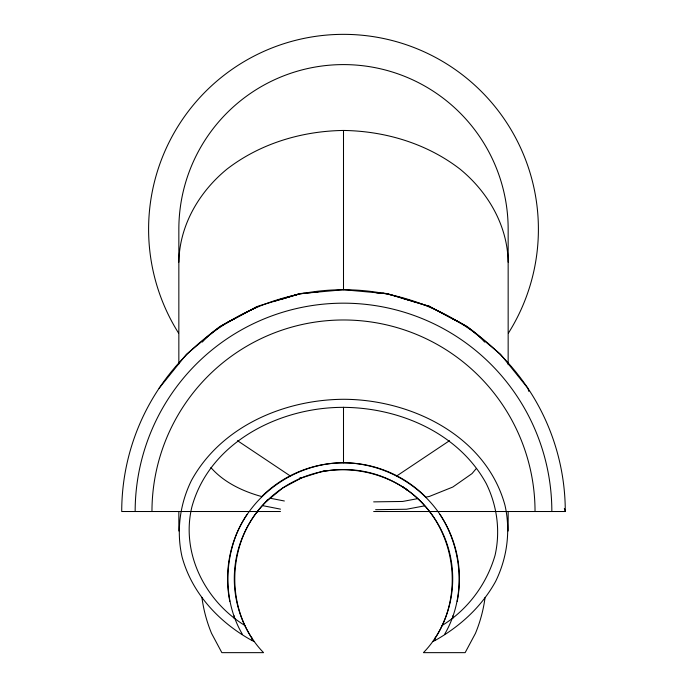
<?xml version="1.0" encoding="UTF-8"?>
<svg xmlns="http://www.w3.org/2000/svg" width="687" height="687" viewBox="0 0 687 687"><rect width="100%" height="100%" fill="white"/><g stroke="black" fill="none" stroke-linecap="round" stroke-linejoin="round"><path stroke-width="1.03" d="M444.695 634.153C466.112 597.518 462.978 549.48 439.895 514.314C418.46 482.746 381.654 463.072 343.5 462.789C297.583 462.815 253.992 491.944 236.397 534.357C223.807 566.354 224.752 604.199 242.305 634.153M178.843 262.176C179.427 225.499 199.075 191.879 227.071 169.036C260.261 143.463 301.876 131.054 343.5 130.453C385.124 131.054 426.739 143.463 459.929 169.036C487.925 191.879 507.573 225.499 508.157 262.176M254.491 641.589L252.026 640.533C219.273 622.516 191.879 593.379 182.012 556.702C176.258 530.991 179.814 504.215 191.381 480.599C220.896 426.524 283.877 399.654 343.5 399.284C411.221 399.379 486.027 435.816 504.988 505.306C510.742 531.025 507.186 557.801 495.619 581.417C481.69 606.715 460.007 626.484 434.974 640.533L432.509 641.589M485.091 597.381A142.81 142.81 0 0 1 475.447 633.371L465.142 652.65L423.432 652.65C469.084 605.685 458.839 523.442 404.171 487.916L402.694 486.439M202.382 342.049C210.729 332.044 222.433 324.513 234.198 318.905M201.909 597.381A142.81 142.81 0 0 0 211.553 633.371L221.858 652.65L263.568 652.65C223.842 611.937 225.705 541.013 266.273 501.501L267.441 499.758M159.092 388.301L186.452 354.269L219.943 326.48L256.431 306.977M476.108 468.749L472.021 473.601L452.802 487.04L429.375 496.443L425.785 497.122M441.561 625.831C467.495 610.09 486.757 584.251 495.104 555.13C500.497 530.991 497.165 505.855 486.31 483.682C458.598 432.913 399.473 407.7 343.5 407.348C279.918 407.151 209.758 441.939 191.896 506.877C180.587 553.37 205.525 601.7 245.439 625.831M266.273 501.501L282.829 487.916L301.705 477.826L324.135 470.81M396.39 476.177L449.496 440.693M251.159 309.949L258.329 306.058L299.068 293.95M227.071 322.761L257.625 306.436M273.555 301.447L298.991 293.881M280.485 299.558L300.064 293.684L343.5 289.734L386.936 293.684L428.645 306.101L459.929 322.753M417.318 498.71L402.651 501.458L373.659 501.871M424.343 505.907L406.515 509.247L375.626 509.694M322.194 471.608C350.43 466.404 380.074 472.295 404.171 487.916L406.111 488.723M300.004 293.572L304.255 293.203M307.433 292.92L310.618 292.636M315.917 292.173L318.038 291.984M280.485 511.514L121.719 511.514A221.781 221.781 0 0 1 343.5 289.734L343.5 130.453M373.659 511.514L565.281 511.514L564.345 508.44M376.382 292.636L380.624 293.014M382.745 293.203L386.996 293.572M375.703 292.585L379.791 292.971M382.857 293.272L386.944 293.658M261.738 496.572C242.958 491.394 223.885 482.472 210.892 467.555M270.257 498.238L284.349 500.995M262.838 505.684L280.485 509.144M388.009 293.881L405.304 299.025M407.339 299.626L410.397 300.537M413.445 301.447L415.48 302.048M402.651 298.321L429.375 306.436M406.515 489.84L408.507 490.561M452.802 318.897C464.558 324.573 476.383 331.967 484.584 342.074M428.714 305.981L467.057 326.48L500.548 354.269L527.908 388.301L528.835 391.384M237.504 440.693L290.61 476.177M508.157 364.685L508.157 229.252A164.657 164.657 0 0 0 343.5 64.595A164.657 164.657 0 0 0 178.843 229.252L178.843 363.964M508.157 511.514L508.157 531.008M452.802 615.853L452.802 618.446M434.974 638.137L434.974 640.533M343.5 407.245L343.5 462.789M257.625 511.514L257.625 512.047M252.026 638.137L252.026 640.533M234.198 615.853L234.198 618.446M178.843 511.514L178.843 531.008M252.696 639.399A109.207 109.207 0 0 1 271.494 496.615A109.207 109.207 0 0 1 415.506 496.615A109.207 109.207 0 0 1 434.304 639.399M178.568 333.092A194.902 194.902 0 0 1 216.328 81.555A194.902 194.902 0 0 1 470.672 81.555A194.902 194.902 0 0 1 508.432 333.092M229.793 601.34A115.931 115.931 0 0 1 247.105 514.314M261.524 496.744A115.931 115.931 0 0 1 425.476 496.744M439.895 514.314A115.931 115.931 0 0 1 457.207 601.34M135.159 511.514A208.341 208.341 0 0 1 343.5 303.173A208.341 208.341 0 0 1 551.841 511.514M151.964 511.514A191.536 191.536 0 0 1 343.5 319.979A191.536 191.536 0 0 1 535.036 511.514M343.5 289.734A221.781 221.781 0 0 1 565.281 511.514M301.705 477.826L299.652 478.238L301.705 477.826"/></g></svg>
